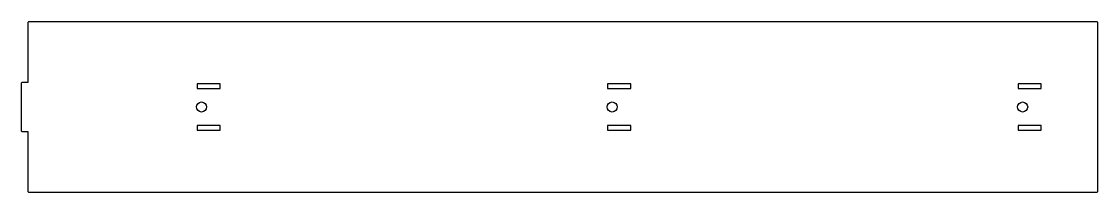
# Model space of a CAD drawing. Extents: x 90 to 1046, y 205 to 357.
import ezdxf

# ---------------------------------------------------------------- set-up
doc = ezdxf.new("R2010")
doc.units = 0
doc.layers.add('BRANDLIJN', color=93, linetype='CONTINUOUS')

msp = doc.modelspace()

# ---------------------------------------------------------------- linework, layer by layer
at = {"layer": 'BRANDLIJN'}
for p, q in [((95.96, 302.93), (95.96, 356.44)), ((96.46, 356.94), (1045.46, 356.94)), ((1045.96, 356.44), (1045.96, 205.42)), ((89.96, 259.43), (89.96, 302.43)), ((90.46, 302.93), (95.96, 302.93)), ((245.96, 301.43), (245.96, 297.43)), ((266.46, 301.43), (245.96, 301.43)), ((245.96, 297.43), (266.46, 297.43)), ((266.46, 297.43), (266.46, 301.43)), ((610.71, 301.43), (610.71, 297.43)), ((631.21, 301.43), (610.71, 301.43)), ((610.71, 297.43), (631.21, 297.43)), ((631.21, 297.43), (631.21, 301.43)), ((975.46, 301.43), (975.46, 297.43)), ((995.99, 301.43), (975.46, 301.43)), ((975.46, 297.43), (995.99, 297.43)), ((995.99, 297.43), (995.99, 301.43)), ((95.96, 258.93), (90.46, 258.93)), ((95.96, 205.42), (95.96, 258.93)), ((245.96, 264.43), (245.96, 260.43)), ((266.46, 264.43), (245.96, 264.43)), ((245.96, 260.43), (266.46, 260.43)), ((266.46, 260.43), (266.46, 264.43)), ((610.71, 264.43), (610.71, 260.43)), ((631.21, 264.43), (610.71, 264.43)), ((610.71, 260.43), (631.21, 260.43)), ((631.21, 260.43), (631.21, 264.43)), ((975.46, 264.43), (975.46, 260.43)), ((995.96, 264.43), (975.46, 264.43)), ((975.46, 260.43), (995.96, 260.43)), ((995.96, 260.43), (995.96, 264.43)), ((1045.46, 204.92), (96.46, 204.92))]:
    msp.add_line(p, q, dxfattribs=at)
for centre in [(249.96, 280.93), (614.71, 280.93), (979.46, 280.93)]:
    msp.add_circle(centre, 4.5, dxfattribs=at)
for centre, start, end in [((96.46, 356.44), 90, 180), ((1045.46, 356.44), 0, 90), ((90.46, 302.43), 90, 180), ((90.46, 259.43), 180, 270), ((96.46, 205.42), 180, 270), ((1045.46, 205.42), 270, 0)]:
    msp.add_arc(centre, 0.5, start, end, dxfattribs=at)

doc.saveas('drawing.dxf')
